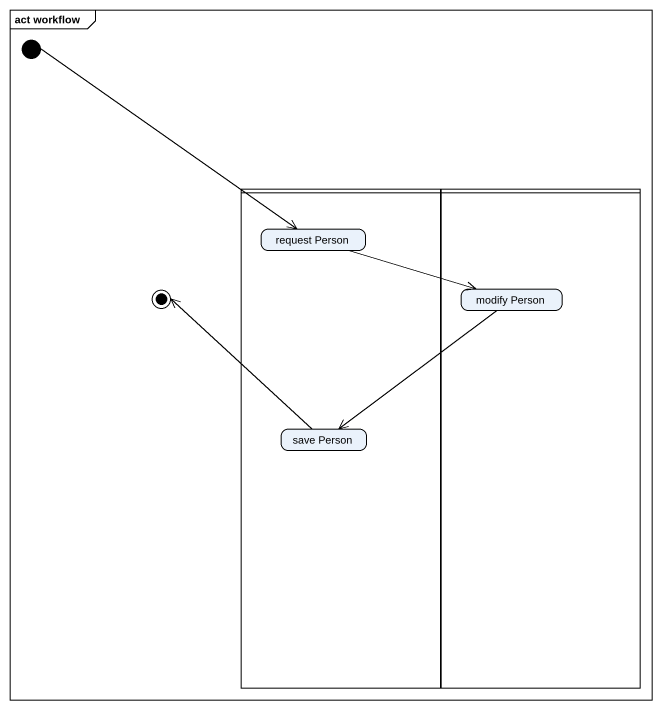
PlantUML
@startuml
mainframe act workflow
hide empty description
state initial1 <<start>>
state " " as lane1 <<partition>> {
  state "request Person" as request_Person
  state "save Person" as save_Person
}
state " " as lane2 <<partition>> {
  state "modify Person" as modify_Person
}
state final1 <<end>>
initial1 --> request_Person
request_Person -right-> modify_Person
modify_Person --> save_Person
save_Person -up-> final1
@enduml
